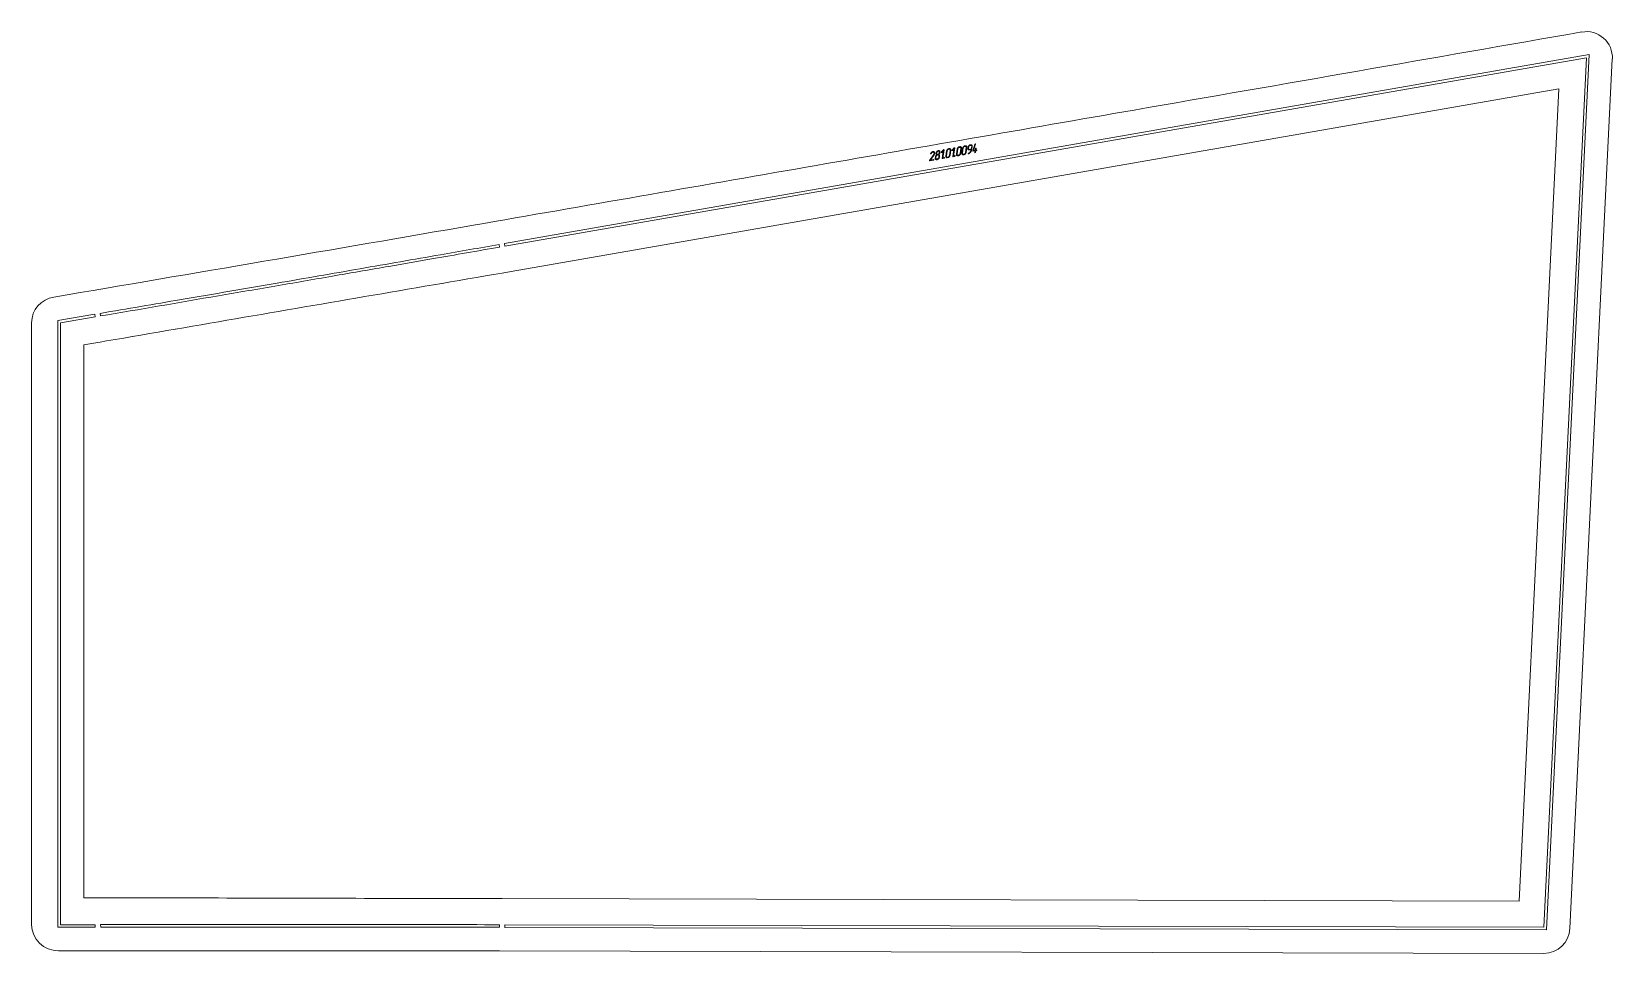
# Model space of a CAD drawing. Header units: millimetres. Extents: x 0 to 1820, y 8 to 1069.
import ezdxf

# ---------------------------------------------------------------- set-up
doc = ezdxf.new("R2010")
doc.units = ezdxf.units.MM
doc.linetypes.add('K5LT_BASIC', pattern=[0])
doc.layers.add('Engraving', color=7, linetype='Continuous')

msp = doc.modelspace()

# ---------------------------------------------------------------- linework, layer by layer
at = {"color": 143, "linetype": 'K5LT_BASIC', "lineweight": 15, "true_color": 0x33acca}
for p, q in [((1819.8, 1037.6), (1771, 36.4)), ((552.1, 792.8), (1758.1, 1003)), ((1758.1, 1003), (1712.5, 67.9)), ((482.4, 780.9), (492.2, 782.6)), ((492.3, 782.6), (492.2, 782.6)), ((492.3, 782.6), (502.1, 784.3)), ((502.2, 784.3), (502.1, 784.3)), ((502.2, 784.3), (512, 786)), ((512.1, 786), (512, 786)), ((512.1, 786), (522.6, 787.8)), ((522.7, 787.8), (522.6, 787.8)), ((522.7, 787.8), (531.8, 789.4)), ((531.9, 789.4), (531.8, 789.4)), ((531.9, 789.4), (541.8, 791.1)), ((541.8, 791.1), (552.1, 792.8)), ((541.8, 791.1), (541.8, 791.1)), ((383.3, 763.9), (393.2, 765.6)), ((393.2, 765.6), (403.1, 767.3)), ((393.2, 765.6), (393.2, 765.6)), ((403.1, 767.3), (413, 769)), ((403.1, 767.3), (403.1, 767.3)), ((413.1, 769), (413, 769)), ((413.1, 769), (422.9, 770.7)), ((423, 770.7), (422.9, 770.7)), ((423, 770.7), (432.8, 772.4)), ((432.9, 772.4), (432.8, 772.4)), ((432.9, 772.4), (442.7, 774.1)), ((442.8, 774.1), (442.7, 774.1)), ((442.8, 774.1), (452.6, 775.8)), ((452.7, 775.8), (452.6, 775.8)), ((452.7, 775.8), (462.5, 777.5)), ((462.6, 777.5), (462.5, 777.5)), ((462.6, 777.5), (472.4, 779.2)), ((472.5, 779.2), (472.4, 779.2)), ((472.5, 779.2), (482.3, 780.9)), ((482.4, 780.9), (482.3, 780.9)), ((274.4, 745.2), (284.3, 746.9)), ((284.3, 746.9), (294.2, 748.6)), ((284.3, 746.9), (284.3, 746.9)), ((294.2, 748.6), (304.1, 750.3)), ((294.2, 748.6), (294.2, 748.6)), ((304.1, 750.3), (314, 752)), ((304.1, 750.3), (304.1, 750.3)), ((314, 752), (323.9, 753.7)), ((314, 752), (314, 752)), ((323.9, 753.7), (333.8, 755.4)), ((323.9, 753.7), (323.9, 753.7)), ((333.8, 755.4), (343.7, 757.1)), ((333.8, 755.4), (333.8, 755.4)), ((343.7, 757.1), (353.6, 758.8)), ((343.7, 757.1), (343.7, 757.1)), ((353.6, 758.8), (363.5, 760.5)), ((353.6, 758.8), (353.6, 758.8)), ((363.5, 760.5), (373.4, 762.2)), ((363.5, 760.5), (363.5, 760.5)), ((373.4, 762.2), (383.3, 763.9)), ((373.4, 762.2), (373.4, 762.2)), ((383.3, 763.9), (383.3, 763.9)), ((0, 40.9), (0, 733.9)), ((165.5, 726.5), (175.3, 728.2)), ((175.4, 728.2), (175.3, 728.2)), ((175.4, 728.2), (185.2, 729.9)), ((185.3, 729.9), (185.2, 729.9)), ((185.3, 729.9), (195.1, 731.6)), ((195.2, 731.6), (195.1, 731.6)), ((195.2, 731.6), (205, 733.3)), ((205.1, 733.3), (205, 733.3)), ((205.1, 733.3), (215, 735)), ((215, 735), (224.9, 736.7)), ((215, 735), (215, 735)), ((224.9, 736.7), (234.8, 738.4)), ((224.9, 736.7), (224.9, 736.7)), ((234.8, 738.4), (244.7, 740.1)), ((234.8, 738.4), (234.8, 738.4)), ((244.7, 740.1), (254.6, 741.8)), ((244.7, 740.1), (244.7, 740.1)), ((254.6, 741.8), (264.5, 743.5)), ((254.6, 741.8), (254.6, 741.8)), ((264.5, 743.5), (274.4, 745.2)), ((264.5, 743.5), (264.5, 743.5)), ((274.4, 745.2), (274.4, 745.2)), ((60, 708.4), (76.3, 711.2)), ((76.3, 711.2), (78.9, 711.6)), ((76.3, 711.2), (76.3, 711.2)), ((78.9, 711.6), (86.2, 712.9)), ((86.3, 712.9), (86.2, 712.9)), ((86.3, 712.9), (96.1, 714.6)), ((96.2, 714.6), (96.1, 714.6)), ((96.2, 714.6), (106, 716.3)), ((106.1, 716.3), (106, 716.3)), ((106.1, 716.3), (115.9, 718)), ((116, 718), (115.9, 718)), ((116, 718), (125.8, 719.7)), ((125.9, 719.7), (125.8, 719.7)), ((125.9, 719.7), (135.7, 721.4)), ((135.8, 721.4), (135.7, 721.4)), ((135.8, 721.4), (145.6, 723.1)), ((145.7, 723.1), (145.6, 723.1)), ((145.7, 723.1), (155.5, 724.8)), ((155.6, 724.8), (155.5, 724.8)), ((155.6, 724.8), (165.4, 726.5)), ((165.5, 726.5), (165.4, 726.5)), ((60, 72), (60, 708.4)), ((76.3, 72), (60, 72)), ((76.3, 72), (76.3, 72)), ((86.2, 72), (76.3, 72)), ((86.2, 72), (86.3, 72)), ((96.1, 72), (86.3, 72)), ((96.1, 72), (96.2, 72)), ((106, 71.9), (96.2, 72)), ((106, 71.9), (106.1, 71.9)), ((115.9, 71.9), (106.1, 71.9)), ((115.9, 71.9), (116, 71.9)), ((125.8, 71.9), (116, 71.9)), ((125.8, 71.9), (125.9, 71.9)), ((135.7, 71.9), (125.9, 71.9)), ((135.7, 71.9), (135.8, 71.9)), ((145.6, 71.8), (135.8, 71.9)), ((145.6, 71.8), (145.7, 71.8)), ((155.5, 71.8), (145.7, 71.8)), ((155.5, 71.8), (155.6, 71.8)), ((165.4, 71.8), (155.6, 71.8)), ((165.4, 71.8), (165.5, 71.8)), ((175.3, 71.8), (165.5, 71.8)), ((175.3, 71.8), (175.4, 71.8)), ((185.2, 71.7), (175.4, 71.8)), ((185.2, 71.7), (185.3, 71.7)), ((195.1, 71.7), (185.3, 71.7)), ((195.1, 71.7), (195.2, 71.7)), ((205, 71.7), (195.2, 71.7)), ((205, 71.7), (205.1, 71.7)), ((215, 71.7), (205.1, 71.7)), ((224.9, 71.6), (215, 71.7)), ((215, 71.7), (215, 71.7)), ((224.9, 71.6), (224.9, 71.6)), ((234.8, 71.6), (224.9, 71.6)), ((234.8, 71.6), (234.8, 71.6)), ((244.7, 71.6), (234.8, 71.6)), ((244.7, 71.6), (244.7, 71.6)), ((254.6, 71.6), (244.7, 71.6)), ((264.5, 71.5), (254.6, 71.6)), ((254.6, 71.6), (254.6, 71.6)), ((274.4, 71.5), (264.5, 71.5)), ((264.5, 71.5), (264.5, 71.5)), ((274.4, 71.5), (274.4, 71.5)), ((284.3, 71.5), (274.4, 71.5)), ((294.2, 71.5), (284.3, 71.5)), ((284.3, 71.5), (284.3, 71.5)), ((294.2, 71.5), (294.2, 71.5)), ((304.1, 71.4), (294.2, 71.5)), ((314, 71.4), (304.1, 71.4)), ((304.1, 71.4), (304.1, 71.4)), ((323.9, 71.4), (314, 71.4)), ((314, 71.4), (314, 71.4)), ((333.8, 71.4), (323.9, 71.4)), ((323.9, 71.4), (323.9, 71.4)), ((333.8, 71.4), (333.8, 71.4)), ((343.7, 71.3), (333.8, 71.4)), ((343.7, 71.3), (343.7, 71.3)), ((353.6, 71.3), (343.7, 71.3)), ((353.6, 71.3), (353.6, 71.3)), ((363.5, 71.3), (353.6, 71.3)), ((363.5, 71.3), (363.5, 71.3)), ((373.4, 71.3), (363.5, 71.3)), ((373.4, 71.3), (373.4, 71.3)), ((383.3, 71.2), (373.4, 71.3)), ((383.3, 71.2), (383.3, 71.2)), ((393.2, 71.2), (383.3, 71.2)), ((393.2, 71.2), (393.2, 71.2)), ((403.1, 71.2), (393.2, 71.2)), ((403.1, 71.2), (403.1, 71.2)), ((413, 71.2), (403.1, 71.2)), ((413, 71.2), (413.1, 71.2)), ((422.9, 71.1), (413.1, 71.2)), ((422.9, 71.1), (423, 71.1)), ((432.8, 71.1), (423, 71.1)), ((432.8, 71.1), (432.9, 71.1)), ((442.7, 71.1), (432.9, 71.1)), ((442.7, 71.1), (442.8, 71.1)), ((452.6, 71.1), (442.8, 71.1)), ((452.6, 71.1), (452.7, 71.1)), ((462.5, 71.1), (452.7, 71.1)), ((462.5, 71.1), (462.6, 71.1)), ((472.4, 71), (462.6, 71.1)), ((472.4, 71), (472.5, 71)), ((482.3, 71), (472.5, 71)), ((482.3, 71), (482.4, 71)), ((492.2, 71), (482.4, 71)), ((492.2, 71), (492.3, 71)), ((502.1, 71), (492.3, 71)), ((502.1, 71), (502.2, 71)), ((512, 70.9), (502.2, 71)), ((512, 70.9), (512.1, 70.9)), ((522.6, 70.9), (512.1, 70.9)), ((522.6, 70.9), (522.7, 70.9)), ((531.8, 70.9), (522.7, 70.9)), ((531.8, 70.9), (531.9, 70.9)), ((541.8, 70.9), (531.9, 70.9)), ((1712.5, 67.9), (541.8, 70.9)), ((541.8, 70.9), (541.8, 70.9)), ((1741, 7.9), (538.8, 10.9))]:
    msp.add_line(p, q, dxfattribs=at)
for centre, start, end in [((1789.9, 1039), 357.207, 99.8869), ((1741, 37.9), 269.8578, 357.207)]:
    msp.add_arc(centre, 30, start, end, dxfattribs=at)
for centre, start_param, end_param in [((31.1, 733.9), 1.743355, 3.141593), ((31.1, 40.9), 3.141593, 4.712389)]:
    msp.add_ellipse(centre, major_axis=(31.1, 0), ratio=0.96594, start_param=start_param, end_param=end_param, dxfattribs=at)
for points, knots in [([(25.7, 763.5), (186.8, 790.7), (475.5, 840.2), (889.9, 912.7), (1315.2, 986.7), (1612.9, 1038.6), (1784.7, 1068.6)], [0, 0, 0, 0, 1.647377, 2.953041, 4.241632, 6, 6, 6, 6]), ([(538.8, 10.9), (450.7, 10.9), (323.4, 10.9), (154.2, 10.9), (73.1, 11), (31.1, 10.9)], [0, 0, 0, 0, 2.603597, 3.758544, 5, 5, 5, 5])]:
    msp.add_open_spline(points, degree=3, knots=knots, dxfattribs=at)
at = {"layer": 'Engraving', "color": 143, "linetype": 'K5LT_BASIC', "lineweight": 15, "true_color": 0x33acca}
for p, q in [((544.3, 825), (1793.1, 1042.6)), ((1789.9, 1039), (544.8, 822)), ((1741, 37.9), (1789.9, 1039)), ((1793.1, 1042.6), (1743.9, 34.9)), ((1035, 928.6), (1035.1, 928.8)), ((1038.7, 927.9), (1038.9, 928.2)), ((1041.4, 928.7), (1041.5, 929.5)), ((1042.1, 928.9), (1042.2, 929.6)), ((1043.1, 931.8), (1043.5, 932)), ((1043.5, 932), (1043.7, 932)), ((1043.7, 932), (1043.9, 932.1)), ((1045, 930.1), (1044.9, 929.4)), ((1045.7, 930.2), (1045.6, 929.5)), ((1045.7, 931.1), (1045.7, 930.7)), ((1045.7, 930.7), (1045.7, 930.5)), ((1045.7, 930.5), (1045.7, 930.2)), ((1047.5, 930.5), (1049.9, 933.1)), ((1049.6, 931.9), (1047.9, 930)), ((1048.3, 923.1), (1049.6, 931.9)), ((1050.4, 932.9), (1049, 923.3)), ((1052.5, 925.7), (1053.4, 931.6)), ((1053.2, 925.8), (1054.1, 931.8)), ((1055.7, 933.5), (1056.4, 933.6)), ((1055.8, 934.2), (1056.5, 934.4)), ((1057.6, 932.4), (1056.7, 926.4)), ((1058.3, 932.5), (1057.4, 926.6)), ((1059.7, 932.7), (1062.1, 935.3)), ((1061.9, 934.1), (1060.1, 932.2)), ((1060.5, 925.3), (1061.9, 934.1)), ((1062.7, 935.1), (1061.2, 925.5)), ((1064.7, 927.9), (1065.6, 933.8)), ((1065.4, 928), (1066.3, 934)), ((1067.9, 935.7), (1068.6, 935.8)), ((1068, 936.4), (1068.7, 936.6)), ((1069.8, 934.6), (1068.9, 928.7)), ((1070.5, 934.7), (1069.6, 928.8)), ((1071, 929), (1071.8, 935)), ((1071.7, 929.1), (1072.5, 935.1)), ((1074.2, 936.8), (1074.9, 936.9)), ((1074.3, 937.6), (1075, 937.7)), ((1076, 935.7), (1075.2, 929.8)), ((1076.8, 935.8), (1075.9, 929.9)), ((1077.9, 934.6), (1078.1, 936.1)), ((1078.6, 934.7), (1078.8, 936.2)), ((1078.7, 928.3), (1078.6, 928.2)), ((1079.2, 929.3), (1079.5, 929.6)), ((1079.5, 929.6), (1079.6, 929.6)), ((1081.7, 933.1), (1079.6, 932.8)), ((1079.6, 929.6), (1079.8, 929.8)), ((1081.8, 933.9), (1079.7, 933.5)), ((1080.4, 937.9), (1081.1, 938.1)), ((1080.5, 938.7), (1081.2, 938.8)), ((1082.3, 936.8), (1081.8, 933.9)), ((1083, 937), (1082.5, 933.7)), ((1083, 937.8), (1083, 937.4)), ((1083, 937.4), (1083, 937.2)), ((1083, 937.2), (1083, 937)), ((1083.5, 931.7), (1086, 939.4)), ((1083.5, 931.6), (1083.5, 931.7)), ((1086.2, 931.8), (1083.8, 931.3)), ((1086.7, 939.4), (1084.3, 932.2)), ((1084.3, 932.2), (1086.4, 932.5)), ((1086, 929.9), (1086.2, 931.8)), ((1086.2, 939.6), (1086.4, 939.8)), ((1086.4, 932.5), (1086.6, 934.4)), ((1086.7, 939.5), (1086.7, 939.4)), ((1086.9, 931.9), (1086.7, 930)), ((1088, 932.1), (1086.9, 931.9)), ((1087.3, 934.5), (1087.1, 932.6)), ((1087.1, 932.6), (1088.1, 932.8)), ((1033.8, 920.7), (1038.6, 927.6)), ((1038.2, 920.9), (1034, 920.2)), ((1039.1, 927.3), (1034.8, 921.1)), ((1034.8, 921.1), (1038.3, 921.7)), ((1038.6, 927.6), (1038.7, 927.9)), ((1040.2, 923.5), (1040.5, 925)), ((1040.9, 923.6), (1041.2, 925.1)), ((1042.7, 921.8), (1042, 921.6)), ((1042.8, 922.5), (1042.1, 922.4)), ((1042.8, 926.8), (1043.5, 927)), ((1044.6, 925.7), (1044.4, 924.2)), ((1045.3, 925.8), (1045.1, 924.4)), ((1054.9, 924), (1054.2, 923.8)), ((1055, 924.7), (1054.3, 924.6)), ((1067.2, 926.2), (1066.5, 926)), ((1067.3, 926.9), (1066.6, 926.8)), ((1073.4, 927.3), (1072.7, 927.2)), ((1073.5, 928), (1072.8, 927.9)), ((538.3, 823.9), (538.8, 821)), ((544.8, 822), (544.3, 825)), ((30.2, 736.5), (72.8, 743.7)), ((30.2, 37.9), (30.2, 736.5)), ((73.3, 740.7), (33.2, 733.9)), ((33.2, 733.9), (33.2, 40.9)), ((72.8, 743.7), (73.3, 740.7)), ((78.9, 744.7), (79.4, 741.7)), ((73.3, 37.9), (30.2, 37.9)), ((33.2, 40.9), (73.3, 40.9)), ((73.3, 40.9), (73.3, 37.9)), ((79.4, 41), (79.5, 38)), ((538.8, 40.9), (538.8, 37.9)), ((544.8, 37.8), (544.8, 40.8)), ((544.8, 40.8), (1741, 37.9)), ((1743.9, 34.9), (544.8, 37.8))]:
    msp.add_line(p, q, dxfattribs=at)
for points in [[(1035, 928.6), (1035, 928.5), (1035.1, 928.4)], [(1036.2, 930.3), (1035.5, 929.7), (1035.1, 928.8)], [(1035.1, 928.4), (1035.2, 928.3), (1035.4, 928.3)], [(1035.4, 928.3), (1035.5, 928.4), (1035.6, 928.5)], [(1035.6, 928.5), (1035.6, 928.5), (1035.7, 928.7)], [(1035.7, 928.7), (1036.1, 929.4), (1036.5, 929.7)], [(1037.5, 930.9), (1036.8, 930.8), (1036.2, 930.3)], [(1036.5, 929.7), (1037, 930.1), (1037.5, 930.2)], [(1039.2, 930.5), (1038.5, 931.1), (1037.5, 930.9)], [(1037.5, 930.2), (1037.8, 930.3), (1038.1, 930.2)], [(1038.1, 930.2), (1038.5, 930.1), (1038.7, 929.9)], [(1038.7, 929.9), (1039.2, 929.5), (1039.1, 928.7)], [(1039.1, 928.7), (1039, 928.5), (1038.9, 928.2)], [(1039.8, 928.9), (1039.9, 929.9), (1039.2, 930.5)], [(1039.6, 928.1), (1039.7, 928.5), (1039.8, 928.9)], [(1041.4, 928.7), (1041.3, 928.2), (1041.4, 927.8)], [(1042.3, 931.2), (1041.6, 930.4), (1041.5, 929.5)], [(1042.1, 928.9), (1042, 928.2), (1042.3, 927.9)], [(1042.7, 930.7), (1042.3, 930.2), (1042.2, 929.6)], [(1043.1, 931.8), (1042.7, 931.6), (1042.3, 931.2)], [(1043.8, 931.3), (1043.2, 931.2), (1042.7, 930.7)], [(1043.2, 927.6), (1043.8, 927.7), (1044.3, 928.2)], [(1044.7, 931.1), (1044.4, 931.4), (1043.8, 931.3)], [(1045.3, 931.7), (1044.8, 932.2), (1043.9, 932.1)], [(1044.3, 928.2), (1044.8, 928.7), (1044.9, 929.4)], [(1044.5, 927.6), (1045, 928), (1045.2, 928.5)], [(1045, 930.1), (1045.1, 930.7), (1044.7, 931.1)], [(1045.2, 928.5), (1045.5, 928.9), (1045.6, 929.5)], [(1045.7, 931.1), (1045.6, 931.5), (1045.3, 931.7)], [(1047.5, 930.5), (1047.3, 930.2), (1047.3, 930.2)], [(1047.3, 930.2), (1047.3, 930), (1047.4, 929.9)], [(1047.4, 929.9), (1047.5, 929.8), (1047.6, 929.9)], [(1047.6, 929.9), (1047.8, 929.9), (1047.9, 930)], [(1050.1, 933.2), (1050, 933.2), (1049.9, 933.1)], [(1050.4, 933.1), (1050.3, 933.2), (1050.1, 933.2)], [(1050.4, 932.9), (1050.5, 933.1), (1050.4, 933.1)], [(1054.2, 933.3), (1053.5, 932.5), (1053.4, 931.6)], [(1054.6, 932.9), (1054.2, 932.4), (1054.1, 931.8)], [(1055.8, 934.2), (1054.9, 934.1), (1054.2, 933.3)], [(1055.7, 933.5), (1055.1, 933.4), (1054.6, 932.9)], [(1057.3, 933.4), (1057, 933.7), (1056.4, 933.6)], [(1057.9, 934), (1057.4, 934.5), (1056.5, 934.4)], [(1057.6, 932.4), (1057.7, 933), (1057.3, 933.4)], [(1058.3, 932.5), (1058.4, 933.4), (1057.9, 934)], [(1059.7, 932.7), (1059.6, 932.4), (1059.6, 932.4)], [(1059.6, 932.4), (1059.5, 932.2), (1059.6, 932.1)], [(1059.6, 932.1), (1059.7, 932), (1059.9, 932.1)], [(1059.9, 932.1), (1060, 932.1), (1060.1, 932.2)], [(1062.4, 935.4), (1062.2, 935.4), (1062.1, 935.3)], [(1062.6, 935.4), (1062.5, 935.4), (1062.4, 935.4)], [(1062.7, 935.1), (1062.7, 935.3), (1062.6, 935.4)], [(1066.4, 935.5), (1065.7, 934.7), (1065.6, 933.8)], [(1066.9, 935.1), (1066.4, 934.6), (1066.3, 934)], [(1068, 936.4), (1067.1, 936.3), (1066.4, 935.5)], [(1067.9, 935.7), (1067.3, 935.6), (1066.9, 935.1)], [(1068.3, 927.5), (1068.8, 928), (1068.9, 928.7)], [(1069.5, 935.6), (1069.2, 935.9), (1068.6, 935.8)], [(1070.1, 936.2), (1069.6, 936.7), (1068.7, 936.6)], [(1068.8, 927.1), (1069.5, 927.9), (1069.6, 928.8)], [(1069.8, 934.6), (1069.9, 935.2), (1069.5, 935.6)], [(1070.5, 934.7), (1070.6, 935.6), (1070.1, 936.2)], [(1071, 929), (1070.8, 928.1), (1071.4, 927.6)], [(1071.7, 929.1), (1071.6, 928.5), (1071.9, 928.2)], [(1072.7, 936.6), (1072, 935.8), (1071.8, 935)], [(1071.9, 928.2), (1072.3, 927.8), (1072.8, 927.9)], [(1073.1, 936.2), (1072.6, 935.7), (1072.5, 935.1)], [(1074.3, 937.6), (1073.4, 937.4), (1072.7, 936.6)], [(1074.2, 936.8), (1073.6, 936.7), (1073.1, 936.2)], [(1073.4, 927.3), (1074.3, 927.5), (1075, 928.2)], [(1073.5, 928), (1074.1, 928.1), (1074.6, 928.6)], [(1074.6, 928.6), (1075.1, 929.1), (1075.2, 929.8)], [(1075.8, 936.7), (1075.4, 937.1), (1074.9, 936.9)], [(1076.4, 937.3), (1075.8, 937.8), (1075, 937.7)], [(1075, 928.2), (1075.7, 929), (1075.9, 929.9)], [(1076, 935.7), (1076.1, 936.3), (1075.8, 936.7)], [(1076.8, 935.8), (1076.9, 936.8), (1076.4, 937.3)], [(1077.9, 934.6), (1077.7, 933.7), (1078.2, 933.1)], [(1078.9, 937.8), (1078.2, 937), (1078.1, 936.1)], [(1078.2, 933.1), (1078.8, 932.6), (1079.6, 932.8)], [(1078.4, 928.8), (1078.3, 928.7), (1078.3, 928.6)], [(1078.3, 928.6), (1078.3, 928.4), (1078.4, 928.3)], [(1078.6, 928.9), (1078.5, 928.9), (1078.4, 928.8)], [(1078.4, 928.3), (1078.5, 928.2), (1078.6, 928.2)], [(1078.6, 934.7), (1078.5, 934.1), (1078.8, 933.8)], [(1079.2, 929.3), (1078.9, 929.1), (1078.6, 928.9)], [(1078.7, 928.3), (1080.3, 929.2), (1081.3, 930.7)], [(1079.4, 937.3), (1078.9, 936.8), (1078.8, 936.2)], [(1078.8, 933.8), (1079.2, 933.4), (1079.7, 933.5)], [(1080.5, 938.7), (1079.7, 938.5), (1078.9, 937.8)], [(1080.4, 937.9), (1079.8, 937.8), (1079.4, 937.3)], [(1080.8, 931), (1080.3, 930.3), (1079.8, 929.8)], [(1081.4, 932.1), (1081.1, 931.5), (1080.8, 931)], [(1082, 937.8), (1081.7, 938.2), (1081.1, 938.1)], [(1082.6, 938.4), (1082.1, 939), (1081.2, 938.8)], [(1081.3, 930.7), (1082.3, 932.1), (1082.5, 933.7)], [(1081.7, 933.1), (1081.7, 932.6), (1081.4, 932.1)], [(1082.3, 936.8), (1082.4, 937.5), (1082, 937.8)], [(1083, 937.8), (1082.9, 938.2), (1082.6, 938.4)], [(1083.5, 931.6), (1083.5, 931.5), (1083.6, 931.4)], [(1083.6, 931.4), (1083.6, 931.3), (1083.8, 931.3)], [(1086.2, 939.6), (1086.1, 939.5), (1086, 939.4)], [(1086, 929.9), (1085.9, 929.7), (1086, 929.7)], [(1086, 929.7), (1086.2, 929.6), (1086.3, 929.6)], [(1086.3, 929.6), (1086.4, 929.6), (1086.5, 929.7)], [(1086.7, 939.7), (1086.6, 939.8), (1086.4, 939.8)], [(1086.5, 929.7), (1086.6, 929.9), (1086.7, 930)], [(1086.8, 934.6), (1086.7, 934.5), (1086.6, 934.4)], [(1086.7, 939.5), (1086.7, 939.6), (1086.7, 939.7)], [(1087, 934.8), (1086.9, 934.8), (1086.8, 934.6)], [(1087.3, 934.8), (1087.2, 934.8), (1087, 934.8)], [(1087.3, 934.5), (1087.4, 934.7), (1087.3, 934.8)], [(1088, 932.1), (1088.2, 932.1), (1088.3, 932.3)], [(1088.3, 932.8), (1088.2, 932.9), (1088.1, 932.8)], [(1088.4, 932.5), (1088.4, 932.7), (1088.3, 932.8)], [(1088.3, 932.3), (1088.4, 932.4), (1088.4, 932.5)], [(1033.8, 920.7), (1033.7, 920.6), (1033.7, 920.5)], [(1033.7, 920.5), (1033.7, 920.4), (1033.8, 920.3)], [(1033.8, 920.3), (1033.9, 920.2), (1034, 920.2)], [(1038.2, 920.9), (1038.3, 921), (1038.5, 921.1)], [(1038.5, 921.6), (1038.4, 921.7), (1038.3, 921.7)], [(1038.6, 921.4), (1038.6, 921.5), (1038.5, 921.6)], [(1038.5, 921.1), (1038.6, 921.2), (1038.6, 921.4)], [(1039.1, 927.3), (1039.4, 927.8), (1039.6, 928.1)], [(1040.2, 923.5), (1040.1, 922.5), (1040.6, 922)], [(1040.9, 926.1), (1040.5, 925.5), (1040.5, 925)], [(1040.6, 922), (1041.2, 921.5), (1042, 921.6)], [(1041.9, 927.1), (1041.3, 926.7), (1040.9, 926.1)], [(1040.9, 923.6), (1040.8, 923), (1041.2, 922.6)], [(1041.7, 926.2), (1041.2, 925.7), (1041.2, 925.1)], [(1041.2, 922.6), (1041.6, 922.3), (1042.1, 922.4)], [(1041.4, 927.8), (1041.6, 927.4), (1041.9, 927.1)], [(1042.8, 926.8), (1042.2, 926.7), (1041.7, 926.2)], [(1042.3, 927.9), (1042.6, 927.5), (1043.2, 927.6)], [(1042.7, 921.8), (1043.6, 921.9), (1044.3, 922.7)], [(1042.8, 922.5), (1043.4, 922.6), (1043.9, 923.1)], [(1044.4, 926.7), (1044.1, 927.1), (1043.5, 927)], [(1043.9, 923.1), (1044.3, 923.6), (1044.4, 924.2)], [(1044.3, 922.7), (1045, 923.4), (1045.1, 924.4)], [(1044.6, 925.7), (1044.7, 926.3), (1044.4, 926.7)], [(1045.2, 927), (1045, 927.5), (1044.5, 927.6)], [(1045.3, 925.8), (1045.4, 926.5), (1045.2, 927)], [(1048.3, 923.1), (1048.3, 922.9), (1048.4, 922.9)], [(1048.4, 922.9), (1048.5, 922.8), (1048.6, 922.8)], [(1048.6, 922.8), (1048.7, 922.9), (1048.9, 923)], [(1048.9, 923), (1049, 923.1), (1049, 923.3)], [(1050.2, 924), (1050.1, 923.8), (1050, 923.6)], [(1050, 923.6), (1050, 923.4), (1050.1, 923.3)], [(1050.1, 923.3), (1050.2, 923.1), (1050.5, 923.2)], [(1050.7, 924.3), (1050.4, 924.2), (1050.2, 924)], [(1050.5, 923.2), (1050.7, 923.2), (1050.9, 923.4)], [(1051, 924.2), (1050.8, 924.3), (1050.7, 924.3)], [(1050.9, 923.4), (1051.1, 923.6), (1051.1, 923.8)], [(1051.1, 923.8), (1051.1, 924), (1051, 924.2)], [(1052.5, 925.7), (1052.3, 924.8), (1052.9, 924.2)], [(1052.9, 924.2), (1053.4, 923.7), (1054.2, 923.8)], [(1053.2, 925.8), (1053.1, 925.2), (1053.4, 924.8)], [(1053.4, 924.8), (1053.8, 924.5), (1054.3, 924.6)], [(1054.9, 924), (1055.8, 924.1), (1056.5, 924.9)], [(1055, 924.7), (1055.6, 924.8), (1056.1, 925.3)], [(1056.1, 925.3), (1056.6, 925.8), (1056.7, 926.4)], [(1056.5, 924.9), (1057.2, 925.7), (1057.4, 926.6)], [(1060.5, 925.3), (1060.5, 925.1), (1060.6, 925.1)], [(1060.6, 925.1), (1060.8, 925), (1060.8, 925)], [(1060.8, 925), (1061, 925.1), (1061.1, 925.2)], [(1061.1, 925.2), (1061.2, 925.3), (1061.2, 925.5)], [(1062.5, 926.2), (1062.3, 926), (1062.3, 925.8)], [(1062.3, 925.8), (1062.3, 925.6), (1062.4, 925.5)], [(1062.4, 925.5), (1062.5, 925.3), (1062.7, 925.4)], [(1062.9, 926.5), (1062.6, 926.4), (1062.5, 926.2)], [(1062.7, 925.4), (1063, 925.4), (1063.1, 925.6)], [(1063.2, 926.4), (1063.1, 926.5), (1062.9, 926.5)], [(1063.1, 925.6), (1063.3, 925.8), (1063.3, 926)], [(1063.3, 926), (1063.4, 926.2), (1063.2, 926.4)], [(1064.7, 927.9), (1064.6, 927), (1065.1, 926.4)], [(1065.1, 926.4), (1065.7, 925.9), (1066.5, 926)], [(1065.4, 928), (1065.3, 927.4), (1065.7, 927.1)], [(1065.7, 927.1), (1066, 926.7), (1066.6, 926.8)], [(1067.2, 926.2), (1068, 926.3), (1068.8, 927.1)], [(1067.3, 926.9), (1067.8, 927), (1068.3, 927.5)], [(1071.4, 927.6), (1071.9, 927), (1072.7, 927.2)]]:
    msp.add_open_spline(points, degree=2, dxfattribs=at)
for points, knots in [([(78.9, 744.7), (110, 749.9), (159.7, 758.4), (227.6, 770), (280.4, 779.1), (330.5, 787.7), (377.8, 796), (424.6, 804.1), (477.9, 813.4), (515.8, 820), (538.3, 823.9)], [0, 0, 0, 0, 2.026801, 3.248159, 4.433625, 5.475851, 6.518168, 7.524463, 8.53336, 10, 10, 10, 10]), ([(538.8, 821), (513.4, 816.5), (470.9, 809.1), (408.1, 798.2), (348.7, 788), (283.2, 776.5), (192.9, 761.2), (124.7, 749.2), (79.4, 741.7)], [0, 0, 0, 0, 1.328388, 2.219543, 3.283182, 4.432716, 5.640233, 8, 8, 8, 8]), ([(79.4, 41), (100.4, 41), (143.4, 41.1), (218.3, 41.2), (304.1, 41.2), (414.2, 41.1), (492.5, 41), (538.8, 40.9)], [0, 0, 0, 0, 0.958534, 1.964613, 3.423195, 4.88201, 7, 7, 7, 7]), ([(538.8, 37.9), (499.1, 38), (433.3, 38.1), (339.5, 38.2), (226.1, 38.2), (138.8, 38.1), (79.5, 38)], [0, 0, 0, 0, 1.556677, 2.576819, 3.676262, 6, 6, 6, 6])]:
    msp.add_open_spline(points, degree=3, knots=knots, dxfattribs=at)

doc.saveas('drawing.dxf')
